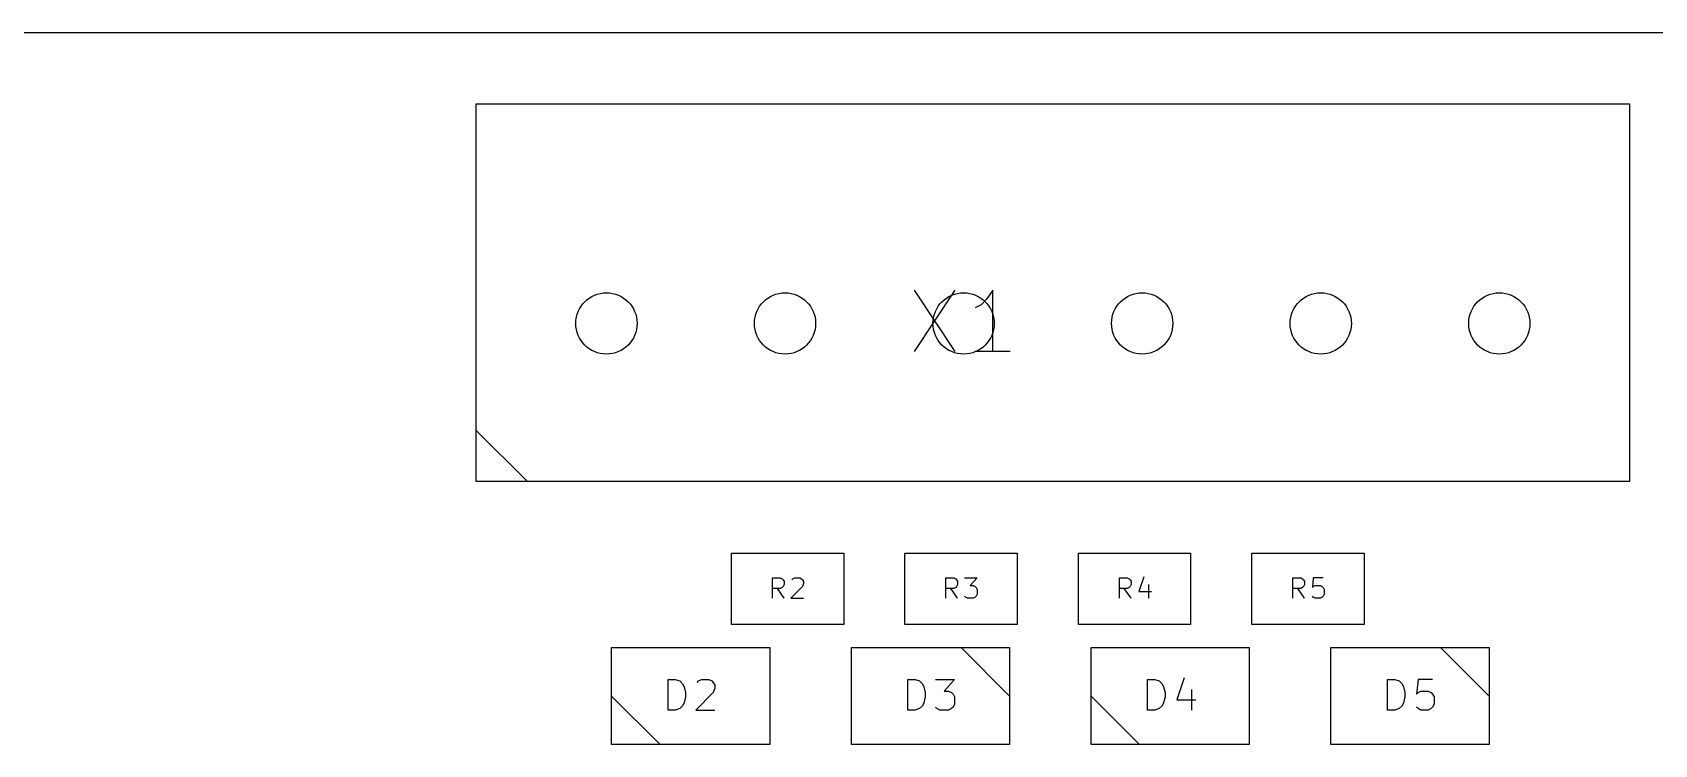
# Model space of a CAD drawing. Extents: x -4 to 236, y -200 to -70.
# Drawn here: x 134.4 to 166.19, y -83.95 to -70 of the extents above; entities that cross this region are included whole.
import ezdxf

# ---------------------------------------------------------------- set-up
doc = ezdxf.new("R2010")
doc.units = 0
doc.layers.add('BLACK', color=7, linetype='CONTINUOUS')

msp = doc.modelspace()

# ---------------------------------------------------------------- linework, layer by layer
at = {"layer": 'BLACK', "linetype": 'CONTINUOUS'}
for p, q in [((-4, -70), (236, -70)), ((143.1, -71.4), (165.7, -71.4)), ((143.1, -78.8), (143.1, -71.4)), ((165.7, -71.4), (165.7, -78.8)), ((151.678571, -75.048902), (152.478571, -76.248902)), ((152.478571, -75.048902), (151.678571, -76.248902)), ((152.992857, -75.334617), (152.878571, -75.39176)), ((153.107142, -75.220331), (152.992857, -75.334617)), ((153.221428, -75.048902), (153.107142, -75.220331)), ((153.221428, -76.248902), (153.221428, -75.048902)), ((153.564285, -76.248902), (152.878571, -76.248902)), ((144.1, -78.8), (143.1, -77.8)), ((165.7, -78.8), (143.1, -78.8)), ((148.1, -81.6), (148.1, -80.2)), ((148.1, -80.2), (150.3, -80.2)), ((150.3, -80.2), (150.3, -81.6)), ((151.5, -80.2), (153.7, -80.2)), ((151.5, -81.6), (151.5, -80.2)), ((153.7, -80.2), (153.7, -81.6)), ((154.9, -81.6), (154.9, -80.2)), ((154.9, -80.2), (157.1, -80.2)), ((157.1, -80.2), (157.1, -81.6)), ((158.3, -80.2), (160.5, -80.2)), ((158.3, -81.6), (158.3, -80.2)), ((160.5, -80.2), (160.5, -81.6)), ((148.904762, -81.082967), (148.904762, -80.682967)), ((148.904762, -80.682967), (149.057143, -80.682967)), ((149.057143, -80.682967), (149.095238, -80.702015)), ((149.095238, -80.702015), (149.114285, -80.721062)), ((149.114285, -80.721062), (149.133333, -80.759158)), ((149.285714, -80.721062), (149.304762, -80.702015)), ((149.304762, -80.702015), (149.342857, -80.682967)), ((149.342857, -80.682967), (149.438095, -80.682967)), ((149.438095, -80.682967), (149.47619, -80.702015)), ((149.47619, -80.702015), (149.495238, -80.721062)), ((149.495238, -80.721062), (149.514285, -80.759158)), ((152.304762, -81.082967), (152.304762, -80.682967)), ((152.304762, -80.682967), (152.457143, -80.682967)), ((152.457143, -80.682967), (152.495238, -80.702015)), ((152.495238, -80.702015), (152.514285, -80.721062)), ((152.514285, -80.721062), (152.533333, -80.759158)), ((152.666666, -80.682967), (152.914285, -80.682967)), ((152.914285, -80.682967), (152.780952, -80.835348)), ((155.704762, -81.082967), (155.704762, -80.682967)), ((155.704762, -80.682967), (155.857143, -80.682967)), ((155.857143, -80.682967), (155.895238, -80.702015)), ((155.895238, -80.702015), (155.914285, -80.721062)), ((155.914285, -80.721062), (155.933333, -80.759158)), ((156.180952, -80.66392), (156.085714, -80.949634)), ((159.104762, -81.082967), (159.104762, -80.682967)), ((159.104762, -80.682967), (159.257143, -80.682967)), ((159.257143, -80.682967), (159.295238, -80.702015)), ((159.295238, -80.702015), (159.314285, -80.721062)), ((159.314285, -80.721062), (159.333333, -80.759158)), ((159.504762, -80.682967), (159.485714, -80.873443)), ((159.695238, -80.682967), (159.504762, -80.682967)), ((149.057143, -80.892491), (148.904762, -80.892491)), ((149.133333, -81.082967), (149, -80.892491)), ((149.095238, -80.873443), (149.057143, -80.892491)), ((149.114285, -80.854396), (149.095238, -80.873443)), ((149.133333, -80.8163), (149.114285, -80.854396)), ((149.133333, -80.759158), (149.133333, -80.8163)), ((149.495238, -80.854396), (149.266666, -81.082967)), ((149.514285, -80.797253), (149.495238, -80.854396)), ((149.514285, -80.759158), (149.514285, -80.797253)), ((152.457143, -80.892491), (152.304762, -80.892491)), ((152.533333, -81.082967), (152.4, -80.892491)), ((152.495238, -80.873443), (152.457143, -80.892491)), ((152.514285, -80.854396), (152.495238, -80.873443)), ((152.533333, -80.8163), (152.514285, -80.854396)), ((152.533333, -80.759158), (152.533333, -80.8163)), ((152.685714, -81.06392), (152.666666, -81.044872)), ((152.723809, -81.082967), (152.685714, -81.06392)), ((152.780952, -80.835348), (152.838095, -80.835348)), ((152.838095, -80.835348), (152.87619, -80.854396)), ((152.87619, -81.06392), (152.838095, -81.082967)), ((152.87619, -80.854396), (152.895238, -80.873443)), ((152.895238, -81.044872), (152.87619, -81.06392)), ((152.895238, -80.873443), (152.914285, -80.911539)), ((152.914285, -81.006777), (152.895238, -81.044872)), ((152.914285, -80.911539), (152.914285, -81.006777)), ((155.857143, -80.892491), (155.704762, -80.892491)), ((155.933333, -81.082967), (155.8, -80.892491)), ((155.895238, -80.873443), (155.857143, -80.892491)), ((155.914285, -80.854396), (155.895238, -80.873443)), ((155.933333, -80.8163), (155.914285, -80.854396)), ((155.933333, -80.759158), (155.933333, -80.8163)), ((156.085714, -80.949634), (156.333333, -80.949634)), ((156.27619, -80.8163), (156.27619, -81.082967)), ((159.257143, -80.892491), (159.104762, -80.892491)), ((159.333333, -81.082967), (159.2, -80.892491)), ((159.295238, -80.873443), (159.257143, -80.892491)), ((159.314285, -80.854396), (159.295238, -80.873443)), ((159.333333, -80.8163), (159.314285, -80.854396)), ((159.333333, -80.759158), (159.333333, -80.8163)), ((159.485714, -80.873443), (159.504762, -80.854396)), ((159.504762, -81.06392), (159.485714, -81.044872)), ((159.504762, -80.854396), (159.542857, -80.835348)), ((159.542857, -81.082967), (159.504762, -81.06392)), ((159.542857, -80.835348), (159.638095, -80.835348)), ((159.638095, -80.835348), (159.67619, -80.854396)), ((159.67619, -81.06392), (159.638095, -81.082967)), ((159.67619, -80.854396), (159.695238, -80.873443)), ((159.695238, -81.044872), (159.67619, -81.06392)), ((159.695238, -80.873443), (159.714285, -80.911539)), ((159.714285, -81.006777), (159.695238, -81.044872)), ((159.714285, -80.911539), (159.714285, -81.006777)), ((149.266666, -81.082967), (149.514285, -81.082967)), ((152.838095, -81.082967), (152.723809, -81.082967)), ((159.638095, -81.082967), (159.542857, -81.082967)), ((150.3, -81.6), (148.1, -81.6)), ((153.7, -81.6), (151.5, -81.6)), ((157.1, -81.6), (154.9, -81.6)), ((160.5, -81.6), (158.3, -81.6)), ((145.75, -82.05), (148.85, -82.05)), ((145.75, -83.95), (145.75, -82.05)), ((148.85, -82.05), (148.85, -83.95)), ((150.45, -83.95), (150.45, -82.05)), ((150.45, -82.05), (153.55, -82.05)), ((152.6, -82.05), (153.55, -83)), ((153.55, -82.05), (153.55, -83.95)), ((155.15, -82.05), (158.25, -82.05)), ((155.15, -83.95), (155.15, -82.05)), ((158.25, -82.05), (158.25, -83.95)), ((159.85, -83.95), (159.85, -82.05)), ((159.85, -82.05), (162.95, -82.05)), ((162, -82.05), (162.95, -83)), ((162.95, -82.05), (162.95, -83.95)), ((156.971428, -82.64588), (156.828571, -83.074451)), ((146.857143, -83.274451), (146.857143, -82.674451)), ((146.857143, -82.674451), (147, -82.674451)), ((147, -82.674451), (147.085714, -82.703022)), ((147.085714, -82.703022), (147.142857, -82.760165)), ((147.142857, -82.760165), (147.171428, -82.817308)), ((147.171428, -82.817308), (147.2, -82.931594)), ((147.2, -82.931594), (147.2, -83.017308)), ((147.742857, -82.931594), (147.4, -83.274451)), ((147.428571, -82.731594), (147.457143, -82.703022)), ((147.457143, -82.703022), (147.514286, -82.674451)), ((147.514286, -82.674451), (147.657143, -82.674451)), ((147.657143, -82.674451), (147.714286, -82.703022)), ((147.714286, -82.703022), (147.742857, -82.731594)), ((147.742857, -82.731594), (147.771428, -82.788737)), ((147.771428, -82.84588), (147.742857, -82.931594)), ((147.771428, -82.788737), (147.771428, -82.84588)), ((151.557143, -83.274451), (151.557143, -82.674451)), ((151.557143, -82.674451), (151.7, -82.674451)), ((151.7, -82.674451), (151.785714, -82.703022)), ((151.785714, -82.703022), (151.842857, -82.760165)), ((151.842857, -82.760165), (151.871428, -82.817308)), ((151.871428, -82.817308), (151.9, -82.931594)), ((151.9, -82.931594), (151.9, -83.017308)), ((152.1, -82.674451), (152.471428, -82.674451)), ((152.471428, -82.674451), (152.271428, -82.903022)), ((152.271428, -82.903022), (152.357143, -82.903022)), ((152.357143, -82.903022), (152.414286, -82.931594)), ((152.414286, -82.931594), (152.442857, -82.960165)), ((152.442857, -82.960165), (152.471428, -83.017308)), ((156.257143, -83.274451), (156.257143, -82.674451)), ((156.257143, -82.674451), (156.4, -82.674451)), ((156.4, -82.674451), (156.485714, -82.703022)), ((156.485714, -82.703022), (156.542857, -82.760165)), ((156.542857, -82.760165), (156.571428, -82.817308)), ((156.571428, -82.817308), (156.6, -82.931594)), ((156.6, -82.931594), (156.6, -83.017308)), ((157.114286, -82.874451), (157.114286, -83.274451)), ((160.957143, -83.274451), (160.957143, -82.674451)), ((160.957143, -82.674451), (161.1, -82.674451)), ((161.1, -82.674451), (161.185714, -82.703022)), ((161.185714, -82.703022), (161.242857, -82.760165)), ((161.242857, -82.760165), (161.271428, -82.817308)), ((161.271428, -82.817308), (161.3, -82.931594)), ((161.3, -82.931594), (161.3, -83.017308)), ((161.557143, -82.674451), (161.528571, -82.960165)), ((161.528571, -82.960165), (161.557143, -82.931594)), ((161.842857, -82.674451), (161.557143, -82.674451)), ((161.557143, -82.931594), (161.614286, -82.903022)), ((161.614286, -82.903022), (161.757143, -82.903022)), ((161.757143, -82.903022), (161.814286, -82.931594)), ((161.814286, -82.931594), (161.842857, -82.960165)), ((161.842857, -82.960165), (161.871428, -83.017308)), ((146.7, -83.95), (145.75, -83)), ((147, -83.274451), (146.857143, -83.274451)), ((147.085714, -83.24588), (147, -83.274451)), ((147.142857, -83.188737), (147.085714, -83.24588)), ((147.171428, -83.131594), (147.142857, -83.188737)), ((147.2, -83.017308), (147.171428, -83.131594)), ((147.4, -83.274451), (147.771428, -83.274451)), ((151.7, -83.274451), (151.557143, -83.274451)), ((151.785714, -83.24588), (151.7, -83.274451)), ((151.842857, -83.188737), (151.785714, -83.24588)), ((151.871428, -83.131594), (151.842857, -83.188737)), ((151.9, -83.017308), (151.871428, -83.131594)), ((152.128571, -83.24588), (152.1, -83.217308)), ((152.185714, -83.274451), (152.128571, -83.24588)), ((152.357143, -83.274451), (152.185714, -83.274451)), ((152.414286, -83.24588), (152.357143, -83.274451)), ((152.442857, -83.217308), (152.414286, -83.24588)), ((152.471428, -83.160165), (152.442857, -83.217308)), ((152.471428, -83.017308), (152.471428, -83.160165)), ((156.1, -83.95), (155.15, -83)), ((156.4, -83.274451), (156.257143, -83.274451)), ((156.485714, -83.24588), (156.4, -83.274451)), ((156.542857, -83.188737), (156.485714, -83.24588)), ((156.571428, -83.131594), (156.542857, -83.188737)), ((156.6, -83.017308), (156.571428, -83.131594)), ((156.828571, -83.074451), (157.2, -83.074451)), ((161.1, -83.274451), (160.957143, -83.274451)), ((161.185714, -83.24588), (161.1, -83.274451)), ((161.242857, -83.188737), (161.185714, -83.24588)), ((161.271428, -83.131594), (161.242857, -83.188737)), ((161.3, -83.017308), (161.271428, -83.131594)), ((161.557143, -83.24588), (161.528571, -83.217308)), ((161.614286, -83.274451), (161.557143, -83.24588)), ((161.757143, -83.274451), (161.614286, -83.274451)), ((161.814286, -83.24588), (161.757143, -83.274451)), ((161.842857, -83.217308), (161.814286, -83.24588)), ((161.871428, -83.160165), (161.842857, -83.217308)), ((161.871428, -83.017308), (161.871428, -83.160165)), ((148.85, -83.95), (145.75, -83.95)), ((153.55, -83.95), (150.45, -83.95)), ((158.25, -83.95), (155.15, -83.95)), ((162.95, -83.95), (159.85, -83.95))]:
    msp.add_line(p, q, dxfattribs=at)
at = {"layer": 'BLACK'}
for centre in [(145.65, -75.7), (149.15, -75.7), (152.65, -75.7), (156.15, -75.7), (159.65, -75.7), (163.15, -75.7)]:
    msp.add_circle(centre, 0.6, dxfattribs=at)

doc.saveas('drawing.dxf')
